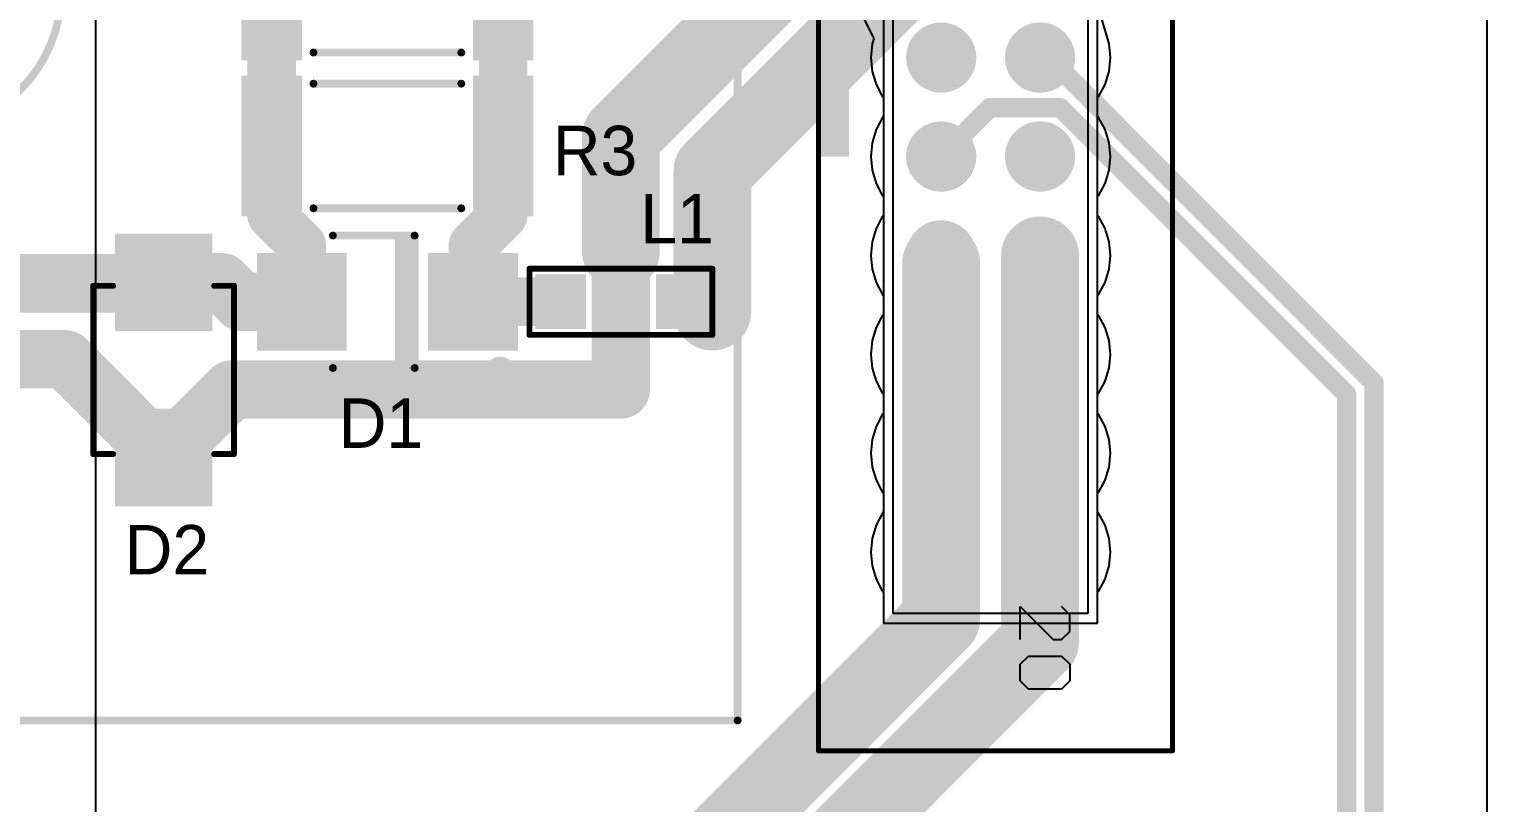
# Model space of a CAD drawing. Extents: x 87.4 to 186.9, y 112.3 to 203.8.
# Drawn here: x 149.3 to 186.75, y 156.64 to 176.5 of the extents above; entities that cross this region are included whole.
import ezdxf

# ---------------------------------------------------------------- set-up
doc = ezdxf.new("R2010")
doc.units = 0
doc.layers.get('0').update_dxf_attribs({"linetype": 'CONTINUOUS'})
for name, color, linetype in [('BOTTOMLAYER', 5, 'CONTINUOUS'), ('BOTTOMOVERLAY', 54, 'CONTINUOUS'), ('BOTTOMSOLDER', 6, 'CONTINUOUS'), ('TOPLAYER', 1, 'CONTINUOUS'), ('TOPOVERLAY', 2, 'CONTINUOUS'), ('TOPSOLDER', 216, 'CONTINUOUS')]:
    doc.layers.add(name, color=color, linetype=linetype)

# ---------------------------------------------------------------- blocks, each defined once
blk = doc.blocks.new('61202021621_105')
at = {"layer": 'BOTTOMLAYER', "const_width": 0.8}
for points in [[(-11.83, 1.27, 1), (-11.03, 1.27, 1)], [(-9.29, 1.27, 1), (-8.49, 1.27, 1)], [(-6.75, 1.27, 1), (-5.95, 1.27, 1)], [(-4.21, 1.27, 1), (-3.41, 1.27, 1)], [(-1.67, 1.27, 1), (-0.87, 1.27, 1)], [(0.87, 1.27, 1), (1.67, 1.27, 1)], [(3.41, 1.27, 1), (4.21, 1.27, 1)], [(5.95, 1.27, 1), (6.75, 1.27, 1)], [(8.49, 1.27, 1), (9.29, 1.27, 1)], [(11.03, 1.27, 1), (11.83, 1.27, 1)], [(-9.29, -1.27, 1), (-8.49, -1.27, 1)], [(-6.75, -1.27, 1), (-5.95, -1.27, 1)], [(-4.21, -1.27, 1), (-3.41, -1.27, 1)], [(-1.67, -1.27, 1), (-0.87, -1.27, 1)], [(0.87, -1.27, 1), (1.67, -1.27, 1)], [(3.41, -1.27, 1), (4.21, -1.27, 1)], [(5.95, -1.27, 1), (6.75, -1.27, 1)], [(8.49, -1.27, 1), (9.29, -1.27, 1)], [(11.03, -1.27, 1), (11.83, -1.27, 1)]]:
    blk.add_lwpolyline(points, format="xyb", close=True, dxfattribs=at)
at = {"layer": 'BOTTOMLAYER'}
blk.add_solid([(-12.23, -2.07), (-10.63, -2.07), (-12.23, -0.47), (-10.63, -0.47)], dxfattribs=at)
at = {"layer": 'BOTTOMSOLDER', "const_width": 0.902}
for points in [[(-11.881, 1.27, 1), (-10.979, 1.27, 1)], [(-9.341, 1.27, 1), (-8.439, 1.27, 1)], [(-6.801, 1.27, 1), (-5.899, 1.27, 1)], [(-4.261, 1.27, 1), (-3.359, 1.27, 1)], [(-1.721, 1.27, 1), (-0.819, 1.27, 1)], [(0.819, 1.27, 1), (1.721, 1.27, 1)], [(3.359, 1.27, 1), (4.261, 1.27, 1)], [(5.899, 1.27, 1), (6.801, 1.27, 1)], [(8.439, 1.27, 1), (9.341, 1.27, 1)], [(10.979, 1.27, 1), (11.881, 1.27, 1)], [(-9.341, -1.27, 1), (-8.439, -1.27, 1)], [(-6.801, -1.27, 1), (-5.899, -1.27, 1)], [(-4.261, -1.27, 1), (-3.359, -1.27, 1)], [(-1.721, -1.27, 1), (-0.819, -1.27, 1)], [(0.819, -1.27, 1), (1.721, -1.27, 1)], [(3.359, -1.27, 1), (4.261, -1.27, 1)], [(5.899, -1.27, 1), (6.801, -1.27, 1)], [(8.439, -1.27, 1), (9.341, -1.27, 1)], [(10.979, -1.27, 1), (11.881, -1.27, 1)]]:
    blk.add_lwpolyline(points, format="xyb", close=True, dxfattribs=at)
at = {"layer": 'BOTTOMSOLDER'}
blk.add_solid([(-12.332, -2.172), (-10.528, -2.172), (-12.332, -0.368), (-10.528, -0.368)], dxfattribs=at)
at = {"layer": 'TOPLAYER', "const_width": 0.8}
for points in [[(-11.83, 1.27, 1), (-11.03, 1.27, 1)], [(-9.29, 1.27, 1), (-8.49, 1.27, 1)], [(-6.75, 1.27, 1), (-5.95, 1.27, 1)], [(-4.21, 1.27, 1), (-3.41, 1.27, 1)], [(-1.67, 1.27, 1), (-0.87, 1.27, 1)], [(0.87, 1.27, 1), (1.67, 1.27, 1)], [(3.41, 1.27, 1), (4.21, 1.27, 1)], [(5.95, 1.27, 1), (6.75, 1.27, 1)], [(8.49, 1.27, 1), (9.29, 1.27, 1)], [(11.03, 1.27, 1), (11.83, 1.27, 1)], [(-9.29, -1.27, 1), (-8.49, -1.27, 1)], [(-6.75, -1.27, 1), (-5.95, -1.27, 1)], [(-4.21, -1.27, 1), (-3.41, -1.27, 1)], [(-1.67, -1.27, 1), (-0.87, -1.27, 1)], [(0.87, -1.27, 1), (1.67, -1.27, 1)], [(3.41, -1.27, 1), (4.21, -1.27, 1)], [(5.95, -1.27, 1), (6.75, -1.27, 1)], [(8.49, -1.27, 1), (9.29, -1.27, 1)], [(11.03, -1.27, 1), (11.83, -1.27, 1)]]:
    blk.add_lwpolyline(points, format="xyb", close=True, dxfattribs=at)
at = {"layer": 'TOPLAYER'}
blk.add_solid([(-12.23, -2.07), (-10.63, -2.07), (-12.23, -0.47), (-10.63, -0.47)], dxfattribs=at)
at = {"layer": 'TOPOVERLAY'}
for p, q in [((13.039, 2.032), (12.827, 1.82)), ((13.462, 2.032), (13.039, 2.032)), ((13.673, 1.82), (13.462, 2.032)), ((14.097, 1.82), (14.308, 2.032)), ((14.308, 2.032), (14.731, 2.032)), ((14.731, 2.032), (14.943, 1.82)), ((12.827, 0.762), (13.673, 1.608)), ((13.673, 1.608), (13.673, 1.82)), ((14.097, 0.974), (14.097, 1.82)), ((14.943, 1.82), (14.943, 0.974)), ((13.673, 0.762), (12.827, 0.762)), ((14.308, 0.762), (14.097, 0.974)), ((14.731, 0.762), (14.308, 0.762)), ((14.943, 0.974), (14.731, 0.762)), ((-12.742, -0.635), (-12.954, -0.847)), ((-12.742, -1.905), (-12.742, -0.635)), ((-12.954, -1.905), (-12.531, -1.905)), ((-12.531, -1.905), (-12.742, -1.905))]:
    blk.add_line(p, q, dxfattribs=at)
at = {"layer": 'TOPOVERLAY', "const_width": 0.127}
for points in [[(-16.53, -4.425), (-16.53, 4.675)], [(16.53, 4.675), (-16.53, 4.675)], [(-16.53, -4.425), (-16.53, 4.675)], [(16.53, 4.675), (-16.53, 4.675)], [(16.53, -4.425), (16.53, 4.675)], [(16.53, -4.425), (16.53, 4.675)], [(16.53, -4.425), (-16.53, -4.425)], [(16.53, -4.425), (-16.53, -4.425)]]:
    blk.add_lwpolyline(points, dxfattribs=at)
at = {"layer": 'TOPOVERLAY', "const_width": 0.0635}
for points in [[(-16.562, 4.675, 1), (-16.498, 4.675, 1)], [(-16.562, 4.675, 1), (-16.498, 4.675, 1)], [(-16.562, 4.675, 1), (-16.498, 4.675, 1)], [(-16.562, 4.675, 1), (-16.498, 4.675, 1)], [(16.498, 4.675, 1), (16.562, 4.675, 1)], [(16.498, 4.675, 1), (16.562, 4.675, 1)], [(16.498, 4.675, 1), (16.562, 4.675, 1)], [(16.498, 4.675, 1), (16.562, 4.675, 1)], [(-16.562, -4.425, 1), (-16.498, -4.425, 1)], [(-16.562, -4.425, 1), (-16.498, -4.425, 1)], [(-16.562, -4.425, 1), (-16.498, -4.425, 1)], [(-16.562, -4.425, 1), (-16.498, -4.425, 1)], [(16.498, -4.425, 1), (16.562, -4.425, 1)], [(16.498, -4.425, 1), (16.562, -4.425, 1)], [(16.498, -4.425, 1), (16.562, -4.425, 1)], [(16.498, -4.425, 1), (16.562, -4.425, 1)]]:
    blk.add_lwpolyline(points, format="xyb", close=True, dxfattribs=at)
at = {"layer": 'TOPOVERLAY'}
blk.add_solid([(-1.27, -4.425), (1.27, -4.425), (-1.27, -3.64), (1.27, -3.64)], dxfattribs=at)
at = {"layer": 'TOPSOLDER', "const_width": 0.902}
for points in [[(-11.881, 1.27, 1), (-10.979, 1.27, 1)], [(-9.341, 1.27, 1), (-8.439, 1.27, 1)], [(-6.801, 1.27, 1), (-5.899, 1.27, 1)], [(-4.261, 1.27, 1), (-3.359, 1.27, 1)], [(-1.721, 1.27, 1), (-0.819, 1.27, 1)], [(0.819, 1.27, 1), (1.721, 1.27, 1)], [(3.359, 1.27, 1), (4.261, 1.27, 1)], [(5.899, 1.27, 1), (6.801, 1.27, 1)], [(8.439, 1.27, 1), (9.341, 1.27, 1)], [(10.979, 1.27, 1), (11.881, 1.27, 1)], [(-9.341, -1.27, 1), (-8.439, -1.27, 1)], [(-6.801, -1.27, 1), (-5.899, -1.27, 1)], [(-4.261, -1.27, 1), (-3.359, -1.27, 1)], [(-1.721, -1.27, 1), (-0.819, -1.27, 1)], [(0.819, -1.27, 1), (1.721, -1.27, 1)], [(3.359, -1.27, 1), (4.261, -1.27, 1)], [(5.899, -1.27, 1), (6.801, -1.27, 1)], [(8.439, -1.27, 1), (9.341, -1.27, 1)], [(10.979, -1.27, 1), (11.881, -1.27, 1)]]:
    blk.add_lwpolyline(points, format="xyb", close=True, dxfattribs=at)
at = {"layer": 'TOPSOLDER'}
blk.add_solid([(-12.332, -2.172), (-10.528, -2.172), (-12.332, -0.368), (-10.528, -0.368)], dxfattribs=at)
blk = doc.blocks.new('RES_2512_112')
at = {"layer": 'TOPLAYER'}
for points in [[(-2.3, -1.7), (-2.3, 1.7), (-3.65, -1.7), (-3.65, 1.7)], [(3.65, -1.7), (3.65, 1.7), (2.3, -1.7), (2.3, 1.7)]]:
    blk.add_solid(points, dxfattribs=at)
at = {"layer": 'TOPOVERLAY', "const_width": 0.2}
for points in [[(1.9, 1.6), (-1.9, 1.6)], [(1.9, -1.6), (-1.9, -1.6)]]:
    blk.add_lwpolyline(points, dxfattribs=at)
at = {"layer": 'TOPOVERLAY', "const_width": 0.1}
for points in [[(-1.95, 1.6, 1), (-1.85, 1.6, 1)], [(1.85, 1.6, 1), (1.95, 1.6, 1)], [(-1.95, -1.6, 1), (-1.85, -1.6, 1)], [(1.85, -1.6, 1), (1.95, -1.6, 1)]]:
    blk.add_lwpolyline(points, format="xyb", close=True, dxfattribs=at)
at = {"layer": 'TOPSOLDER'}
for points in [[(-2.198, -1.802), (-2.198, 1.802), (-3.752, -1.802), (-3.752, 1.802)], [(3.752, -1.802), (3.752, 1.802), (2.198, -1.802), (2.198, 1.802)]]:
    blk.add_solid(points, dxfattribs=at)
blk = doc.blocks.new('RES_2512_113')
at = {"layer": 'TOPLAYER'}
for points in [[(-2.3, -1.7), (-2.3, 1.7), (-3.65, -1.7), (-3.65, 1.7)], [(3.65, -1.7), (3.65, 1.7), (2.3, -1.7), (2.3, 1.7)]]:
    blk.add_solid(points, dxfattribs=at)
at = {"layer": 'TOPOVERLAY', "const_width": 0.2}
for points in [[(1.9, 1.6), (-1.9, 1.6)], [(1.9, -1.6), (-1.9, -1.6)]]:
    blk.add_lwpolyline(points, dxfattribs=at)
at = {"layer": 'TOPOVERLAY', "const_width": 0.1}
for points in [[(-1.95, 1.6, 1), (-1.85, 1.6, 1)], [(1.85, 1.6, 1), (1.95, 1.6, 1)], [(-1.95, -1.6, 1), (-1.85, -1.6, 1)], [(1.85, -1.6, 1), (1.95, -1.6, 1)]]:
    blk.add_lwpolyline(points, format="xyb", close=True, dxfattribs=at)
at = {"layer": 'TOPSOLDER'}
for points in [[(-2.198, -1.802), (-2.198, 1.802), (-3.752, -1.802), (-3.752, 1.802)], [(3.752, -1.802), (3.752, 1.802), (2.198, -1.802), (2.198, 1.802)]]:
    blk.add_solid(points, dxfattribs=at)
blk = doc.blocks.new('SK_481_37_5_115')
at = {"layer": 'BOTTOMLAYER', "const_width": 1.6}
for points in [[(-15.8, 4, 1), (-14.2, 4, 1)], [(-0.8, 4, 1), (0.8, 4, 1)]]:
    blk.add_lwpolyline(points, format="xyb", close=True, dxfattribs=at)
at = {"layer": 'BOTTOMOVERLAY'}
for points, const_width in [([(-11.375, 4, 1), (-18.625, 4, 1)], 0.2), ([(3.625, 4, 1), (-3.625, 4, 1)], 0.2), ([(-18.675, 4, 1), (-18.575, 4, 1)], 0.1), ([(-11.425, 4, 1), (-11.325, 4, 1)], 0.1), ([(-3.675, 4, 1), (-3.575, 4, 1)], 0.1), ([(3.575, 4, 1), (3.675, 4, 1)], 0.1)]:
    blk.add_lwpolyline(points, format="xyb", close=True, dxfattribs=dict(at, const_width=const_width))
at = {"layer": 'BOTTOMSOLDER', "const_width": 1.702}
for points in [[(-15.851, 4, 1), (-14.149, 4, 1)], [(-0.851, 4, 1), (0.851, 4, 1)]]:
    blk.add_lwpolyline(points, format="xyb", close=True, dxfattribs=at)
at = {"layer": 'TOPLAYER', "const_width": 1.6}
for points in [[(-15.8, 4, 1), (-14.2, 4, 1)], [(-0.8, 4, 1), (0.8, 4, 1)]]:
    blk.add_lwpolyline(points, format="xyb", close=True, dxfattribs=at)
at = {"layer": 'TOPOVERLAY', "const_width": 0.2}
for points in [[(18.75, 25), (-18.75, 25)], [(-18.75, -5), (-18.75, 25)], [(18.75, -5), (18.75, 25)], [(18.75, -5), (-18.75, -5)]]:
    blk.add_lwpolyline(points, dxfattribs=at)
at = {"layer": 'TOPOVERLAY', "const_width": 0.1}
for points in [[(-18.8, 25, 1), (-18.7, 25, 1)], [(-18.8, 25, 1), (-18.7, 25, 1)], [(18.7, 25, 1), (18.8, 25, 1)], [(18.7, 25, 1), (18.8, 25, 1)], [(-18.8, -5, 1), (-18.7, -5, 1)], [(-18.8, -5, 1), (-18.7, -5, 1)], [(18.7, -5, 1), (18.8, -5, 1)], [(18.7, -5, 1), (18.8, -5, 1)]]:
    blk.add_lwpolyline(points, format="xyb", close=True, dxfattribs=at)
at = {"layer": 'TOPSOLDER', "const_width": 1.702}
for points in [[(-15.851, 4, 1), (-14.149, 4, 1)], [(-0.851, 4, 1), (0.851, 4, 1)]]:
    blk.add_lwpolyline(points, format="xyb", close=True, dxfattribs=at)
blk = doc.blocks.new('DO_214AA_B_____________123')
at = {"layer": 'TOPLAYER'}
for points in [[(-3.4, -1.15), (-1.1, -1.15), (-3.4, 1.15), (-1.1, 1.15)], [(1.1, -1.15), (3.4, -1.15), (1.1, 1.15), (3.4, 1.15)]]:
    blk.add_solid(points, dxfattribs=at)
at = {"layer": 'TOPOVERLAY', "const_width": 0.152}
for points in [[(2.16, 1.81), (-2.16, 1.81)], [(-2.16, 1.3), (-2.16, 1.81)], [(2.16, 1.3), (2.16, 1.81)], [(-2.16, -1.81), (-2.16, -1.3)], [(2.16, -1.81), (2.16, -1.3)], [(2.16, -1.81), (-2.16, -1.81)]]:
    blk.add_lwpolyline(points, dxfattribs=at)
at = {"layer": 'TOPOVERLAY', "const_width": 0.0762}
for points in [[(-2.198, 1.81, 1), (-2.122, 1.81, 1)], [(-2.198, 1.81, 1), (-2.122, 1.81, 1)], [(2.122, 1.81, 1), (2.198, 1.81, 1)], [(2.122, 1.81, 1), (2.198, 1.81, 1)], [(-2.198, 1.3, 1), (-2.122, 1.3, 1)], [(2.122, 1.3, 1), (2.198, 1.3, 1)], [(-2.198, -1.3, 1), (-2.122, -1.3, 1)], [(2.122, -1.3, 1), (2.198, -1.3, 1)], [(-2.198, -1.81, 1), (-2.122, -1.81, 1)], [(-2.198, -1.81, 1), (-2.122, -1.81, 1)], [(2.122, -1.81, 1), (2.198, -1.81, 1)], [(2.122, -1.81, 1), (2.198, -1.81, 1)]]:
    blk.add_lwpolyline(points, format="xyb", close=True, dxfattribs=at)
at = {"layer": 'TOPSOLDER'}
for points in [[(-3.502, -1.252), (-0.998, -1.252), (-3.502, 1.252), (-0.998, 1.252)], [(0.998, -1.252), (3.502, -1.252), (0.998, 1.252), (3.502, 1.252)]]:
    blk.add_solid(points, dxfattribs=at)
blk = doc.blocks.new('DO_214AA__SMB_J_BEND__UNI2')
at = {"layer": 'TOPLAYER'}
for points in [[(-1.15, -1.15), (-1.15, 1.15), (-3.25, -1.15), (-3.25, 1.15)], [(3.25, -1.15), (3.25, 1.15), (1.15, -1.15), (1.15, 1.15)]]:
    blk.add_solid(points, dxfattribs=at)
at = {"layer": 'TOPOVERLAY'}
for points, const_width in [([(-2.759, 1.8, 1), (-3.041, 1.8, 1)], 0.5), ([(-3.166, 1.8, 1), (-2.916, 1.8, 1)], 0.25), ([(-2.884, 1.8, 1), (-2.634, 1.8, 1)], 0.25), ([(-0.75, 1.7, 1), (-0.65, 1.7, 1)], 0.1), ([(-0.75, 1.7, 1), (-0.65, 1.7, 1)], 0.1), ([(1.35, 1.7, 1), (1.45, 1.7, 1)], 0.1), ([(-0.75, -1.7, 1), (-0.65, -1.7, 1)], 0.1), ([(-0.75, -1.7, 1), (-0.65, -1.7, 1)], 0.1), ([(1.35, -1.7, 1), (1.45, -1.7, 1)], 0.1)]:
    blk.add_lwpolyline(points, format="xyb", close=True, dxfattribs=dict(at, const_width=const_width))
at = {"layer": 'TOPOVERLAY', "const_width": 0.2}
for points in [[(-0.7, 1.7), (-0.7, -1.7)], [(1.4, 1.7), (-0.7, 1.7)], [(1.4, -1.7), (-0.7, -1.7)]]:
    blk.add_lwpolyline(points, dxfattribs=at)
at = {"layer": 'TOPOVERLAY'}
blk.add_solid([(-0.75, -1.7), (-0.2, -1.7), (-0.75, 1.7), (-0.2, 1.7)], dxfattribs=at)
at = {"layer": 'TOPSOLDER'}
for points in [[(-1.048, -1.252), (-1.048, 1.252), (-3.352, -1.252), (-3.352, 1.252)], [(3.352, -1.252), (3.352, 1.252), (1.048, -1.252), (1.048, 1.252)]]:
    blk.add_solid(points, dxfattribs=at)
blk = doc.blocks.new('WE_CBF_1206_H____S_____128')
at = {"layer": 'TOPLAYER'}
for points in [[(-2.1, -0.6), (-1, -0.6), (-2.1, 0.6), (-1, 0.6)], [(1, -0.6), (2.1, -0.6), (1, 0.6), (2.1, 0.6)]]:
    blk.add_solid(points, dxfattribs=at)
at = {"layer": 'TOPOVERLAY', "const_width": 0.15}
for points in [[(2.35, 0.85), (-2.35, 0.85)], [(-2.35, 0.85), (-2.35, -0.85)], [(2.35, 0.85), (2.35, -0.85)], [(2.35, -0.85), (-2.35, -0.85)]]:
    blk.add_lwpolyline(points, dxfattribs=at)
at = {"layer": 'TOPOVERLAY', "const_width": 0.075}
for points in [[(-2.388, 0.85, 1), (-2.312, 0.85, 1)], [(-2.388, 0.85, 1), (-2.312, 0.85, 1)], [(2.312, 0.85, 1), (2.388, 0.85, 1)], [(2.312, 0.85, 1), (2.388, 0.85, 1)], [(-2.388, -0.85, 1), (-2.312, -0.85, 1)], [(-2.388, -0.85, 1), (-2.312, -0.85, 1)], [(2.312, -0.85, 1), (2.388, -0.85, 1)], [(2.312, -0.85, 1), (2.388, -0.85, 1)]]:
    blk.add_lwpolyline(points, format="xyb", close=True, dxfattribs=at)
at = {"layer": 'TOPSOLDER'}
for points in [[(-2.202, -0.702), (-0.898, -0.702), (-2.202, 0.702), (-0.898, 0.702)], [(0.898, -0.702), (2.202, -0.702), (0.898, 0.702), (2.202, 0.702)]]:
    blk.add_solid(points, dxfattribs=at)

msp = doc.modelspace()

# ---------------------------------------------------------------- linework, layer by layer
at = {"layer": 'BOTTOMLAYER'}
for p, q in [((186.75, 201.75), (186.75, 140.718)), ((176.75, 161.25), (176.75, 187.5)), ((176.5, 187.25), (176.5, 161.5)), ((171.25, 177.25), (171.25, 161.25)), ((171.5, 161.5), (171.5, 177.5)), ((170.698, 176.863), (170.995, 176.25)), ((177.008, 176.242), (176.75, 177.135)), ((170.956, 176.123), (170.921, 175.77)), ((170.995, 176.25), (170.956, 176.123)), ((177.044, 176.123), (177.008, 176.242)), ((177.079, 175.77), (177.044, 176.123)), ((170.921, 175.77), (170.956, 175.417)), ((177.044, 175.417), (177.079, 175.77)), ((170.956, 175.417), (171.059, 175.078)), ((176.941, 175.078), (177.044, 175.417)), ((171.059, 175.078), (171.226, 174.765)), ((176.774, 174.765), (176.941, 175.078)), ((171.226, 174.765), (171.25, 174.736)), ((171.25, 174.736), (171.25, 174.264)), ((176.75, 174.736), (176.774, 174.765)), ((176.75, 174.264), (176.75, 174.736)), ((171.226, 174.235), (171.059, 173.922)), ((171.25, 174.264), (171.226, 174.235)), ((176.774, 174.235), (176.75, 174.264)), ((176.941, 173.922), (176.774, 174.235)), ((171.059, 173.922), (170.956, 173.583)), ((177.044, 173.583), (176.941, 173.922)), ((170.956, 173.583), (170.921, 173.23)), ((177.079, 173.23), (177.044, 173.583)), ((170.921, 173.23), (170.956, 172.877)), ((177.044, 172.877), (177.079, 173.23)), ((170.956, 172.877), (171.059, 172.538)), ((176.941, 172.538), (177.044, 172.877)), ((171.059, 172.538), (171.226, 172.225)), ((176.774, 172.225), (176.941, 172.538)), ((171.226, 172.225), (171.25, 172.196)), ((171.25, 172.196), (171.25, 171.724)), ((176.75, 172.196), (176.774, 172.225)), ((176.75, 171.724), (176.75, 172.196)), ((171.226, 171.695), (171.059, 171.382)), ((171.25, 171.724), (171.226, 171.695)), ((176.774, 171.695), (176.75, 171.724)), ((176.941, 171.382), (176.774, 171.695)), ((171.059, 171.382), (170.956, 171.043)), ((177.044, 171.043), (176.941, 171.382)), ((170.956, 171.043), (170.921, 170.69)), ((177.079, 170.69), (177.044, 171.043)), ((170.921, 170.69), (170.956, 170.337)), ((177.044, 170.337), (177.079, 170.69)), ((170.956, 170.337), (171.059, 169.998)), ((176.941, 169.998), (177.044, 170.337)), ((171.059, 169.998), (171.226, 169.685)), ((171.226, 169.685), (171.25, 169.656)), ((176.75, 169.656), (176.774, 169.685)), ((176.774, 169.685), (176.941, 169.998)), ((171.25, 169.656), (171.25, 169.184)), ((176.75, 169.184), (176.75, 169.656)), ((171.226, 169.155), (171.059, 168.842)), ((171.25, 169.184), (171.226, 169.155)), ((176.774, 169.155), (176.75, 169.184)), ((176.941, 168.842), (176.774, 169.155)), ((171.059, 168.842), (170.956, 168.503)), ((177.044, 168.503), (176.941, 168.842)), ((170.956, 168.503), (170.921, 168.15)), ((177.079, 168.15), (177.044, 168.503)), ((170.921, 168.15), (170.956, 167.797)), ((170.956, 167.797), (171.059, 167.458)), ((176.941, 167.458), (177.044, 167.797)), ((177.044, 167.797), (177.079, 168.15)), ((171.059, 167.458), (171.226, 167.145)), ((176.774, 167.145), (176.941, 167.458)), ((171.226, 167.145), (171.25, 167.116)), ((171.25, 167.116), (171.25, 166.644)), ((176.75, 167.116), (176.774, 167.145)), ((176.75, 166.644), (176.75, 167.116)), ((171.059, 166.302), (170.956, 165.963)), ((171.226, 166.615), (171.059, 166.302)), ((171.25, 166.644), (171.226, 166.615)), ((176.774, 166.615), (176.75, 166.644)), ((176.941, 166.302), (176.774, 166.615)), ((177.044, 165.963), (176.941, 166.302)), ((170.956, 165.963), (170.921, 165.61)), ((177.079, 165.61), (177.044, 165.963)), ((170.921, 165.61), (170.956, 165.257)), ((177.044, 165.257), (177.079, 165.61)), ((170.956, 165.257), (171.059, 164.918)), ((176.941, 164.918), (177.044, 165.257)), ((171.059, 164.918), (171.226, 164.605)), ((176.774, 164.605), (176.941, 164.918)), ((171.226, 164.605), (171.25, 164.576)), ((171.25, 164.576), (171.25, 164.104)), ((176.75, 164.576), (176.774, 164.605)), ((176.75, 164.104), (176.75, 164.576)), ((171.226, 164.075), (171.059, 163.762)), ((171.25, 164.104), (171.226, 164.075)), ((176.774, 164.075), (176.75, 164.104)), ((176.941, 163.762), (176.774, 164.075)), ((171.059, 163.762), (170.956, 163.423)), ((177.044, 163.423), (176.941, 163.762)), ((170.956, 163.423), (170.921, 163.07)), ((177.079, 163.07), (177.044, 163.423)), ((170.921, 163.07), (170.956, 162.717)), ((177.044, 162.717), (177.079, 163.07)), ((170.956, 162.717), (171.059, 162.378)), ((176.941, 162.378), (177.044, 162.717)), ((171.059, 162.378), (171.226, 162.065)), ((176.774, 162.065), (176.941, 162.378)), ((171.226, 162.065), (171.25, 162.036)), ((171.25, 162.036), (171.25, 161.25)), ((176.75, 162.036), (176.774, 162.065)), ((176.75, 161.25), (176.75, 162.036)), ((176.5, 161.5), (171.5, 161.5)), ((171.25, 161.25), (176.75, 161.25)), ((171.25, 161.25), (176.75, 161.25))]:
    msp.add_line(p, q, dxfattribs=at)
at = {"layer": 'TOPLAYER'}
for points, const_width in [([(164.5, 173.75), (170.5, 179.75)], 2), ([(166.85, 172.85), (172.73, 178.73)], 2), ([(155.525, 173.5), (155.525, 177.5)], 1.25), ([(161.475, 173.5), (161.475, 177.5)], 1.25), ([(175.27, 175.77), (175.497, 175.77)], 0.5), ([(175.497, 175.77), (183.85, 167.417)], 0.5), ([(164.5, 170.802), (164.5, 173.75)], 2), ([(172.73, 173.23), (173.983, 174.483)], 0.5), ([(173.983, 174.483), (175.789, 174.483)], 0.5), ([(175.789, 174.483), (183.147, 167.125)], 0.5), ([(155.525, 171.725), (155.525, 173.5)], 1.25), ([(161.475, 171.725), (161.475, 173.5)], 1.25), ([(166.85, 169.25), (166.85, 172.85)], 2), ([(155.525, 171.725), (156.3, 170.95)], 1.25), ([(160.7, 170.95), (161.475, 171.725)], 1.25), ([(156.3, 169.5), (156.3, 170.95)], 1.25), ([(160.7, 169.5), (160.7, 170.95)], 1.25), ([(164.5, 167.25), (164.5, 170.802)], 1.5), ([(175.27, 168.15), (175.27, 170.69)], 2), ([(172.73, 168.15), (172.73, 170.5)], 2), ([(144.225, 169.975), (152.725, 169.975)], 1.5), ([(152.75, 170), (154.25, 170)], 1.5), ([(154.25, 170), (154.75, 169.5)], 1.5), ([(154.75, 169.5), (156.3, 169.5)], 1.5), ([(156.3, 169.5), (156.3, 169.5)], 1.25), ([(160.7, 169.5), (162.875, 169.5)], 1.25), ([(160.7, 169.5), (160.7, 169.5)], 1.25), ([(172.73, 165.61), (172.73, 168.15)], 2), ([(175.27, 165.61), (175.27, 168.15)], 2), ([(144.225, 168.025), (150.225, 168.025)], 1.5), ([(150.225, 168.025), (152.75, 165.5)], 1.5), ([(152.75, 165.5), (154.5, 167.25)], 1.5), ([(154.5, 167.25), (164.5, 167.25)], 1.5), ([(183.85, 139.25), (183.85, 167.417)], 0.5), ([(183.147, 140.955), (183.147, 167.125)], 0.5), ([(172.73, 163.07), (172.73, 165.61)], 2), ([(175.27, 163.07), (175.27, 165.61)], 2), ([(172.73, 161.346), (172.73, 163.07)], 2), ([(175.27, 160.77), (175.27, 163.07)], 2), ([(164.5, 153.116), (172.73, 161.346)], 2), ([(166.703, 152.203), (175.27, 160.77)], 2)]:
    msp.add_lwpolyline(points, dxfattribs=dict(at, const_width=const_width))
for points, const_width in [([(175.145, 175.77, 1), (175.395, 175.77, 1)], 0.25), ([(175.372, 175.77, 1), (175.622, 175.77, 1)], 0.25), ([(175.372, 175.77, 1), (175.622, 175.77, 1)], 0.25), ([(164, 173.75, 1), (165, 173.75, 1)], 1), ([(164, 173.75, 1), (165, 173.75, 1)], 1), ([(173.858, 174.483, 1), (174.108, 174.483, 1)], 0.25), ([(173.858, 174.483, 1), (174.108, 174.483, 1)], 0.25), ([(175.664, 174.483, 1), (175.914, 174.483, 1)], 0.25), ([(175.664, 174.483, 1), (175.914, 174.483, 1)], 0.25), ([(155.212, 173.5, 1), (155.837, 173.5, 1)], 0.625), ([(155.212, 173.5, 1), (155.837, 173.5, 1)], 0.625), ([(161.162, 173.5, 1), (161.787, 173.5, 1)], 0.625), ([(161.162, 173.5, 1), (161.787, 173.5, 1)], 0.625), ([(166.35, 172.85, 1), (167.35, 172.85, 1)], 1), ([(166.35, 172.85, 1), (167.35, 172.85, 1)], 1), ([(172.605, 173.23, 1), (172.855, 173.23, 1)], 0.25), ([(155.212, 171.725, 1), (155.837, 171.725, 1)], 0.625), ([(155.212, 171.725, 1), (155.837, 171.725, 1)], 0.625), ([(161.162, 171.725, 1), (161.787, 171.725, 1)], 0.625), ([(161.162, 171.725, 1), (161.787, 171.725, 1)], 0.625), ([(155.988, 170.95, 1), (156.612, 170.95, 1)], 0.625), ([(155.988, 170.95, 1), (156.612, 170.95, 1)], 0.625), ([(160.388, 170.95, 1), (161.012, 170.95, 1)], 0.625), ([(160.388, 170.95, 1), (161.012, 170.95, 1)], 0.625), ([(164, 170.802, 1), (165, 170.802, 1)], 1), ([(164.125, 170.802, 1), (164.875, 170.802, 1)], 0.75), ([(174.77, 170.69, 1), (175.77, 170.69, 1)], 1), ([(172.23, 170.5, 1), (173.23, 170.5, 1)], 1), ([(152.35, 169.975, 1), (153.1, 169.975, 1)], 0.75), ([(152.375, 170, 1), (153.125, 170, 1)], 0.75), ([(153.875, 170, 1), (154.625, 170, 1)], 0.75), ([(153.875, 170, 1), (154.625, 170, 1)], 0.75), ([(154.375, 169.5, 1), (155.125, 169.5, 1)], 0.75), ([(154.375, 169.5, 1), (155.125, 169.5, 1)], 0.75), ([(155.925, 169.5, 1), (156.675, 169.5, 1)], 0.75), ([(155.988, 169.5, 1), (156.612, 169.5, 1)], 0.625), ([(155.988, 169.5, 1), (156.612, 169.5, 1)], 0.625), ([(155.988, 169.5, 1), (156.612, 169.5, 1)], 0.625), ([(160.388, 169.5, 1), (161.012, 169.5, 1)], 0.625), ([(160.388, 169.5, 1), (161.012, 169.5, 1)], 0.625), ([(160.388, 169.5, 1), (161.012, 169.5, 1)], 0.625), ([(160.388, 169.5, 1), (161.012, 169.5, 1)], 0.625), ([(162.563, 169.5, 1), (163.188, 169.5, 1)], 0.625), ([(166.35, 169.25, 1), (167.35, 169.25, 1)], 1), ([(172.23, 168.15, 1), (173.23, 168.15, 1)], 1), ([(172.23, 168.15, 1), (173.23, 168.15, 1)], 1), ([(174.77, 168.15, 1), (175.77, 168.15, 1)], 1), ([(174.77, 168.15, 1), (175.77, 168.15, 1)], 1), ([(149.85, 168.025, 1), (150.6, 168.025, 1)], 0.75), ([(149.85, 168.025, 1), (150.6, 168.025, 1)], 0.75), ([(154.125, 167.25, 1), (154.875, 167.25, 1)], 0.75), ([(154.125, 167.25, 1), (154.875, 167.25, 1)], 0.75), ([(164.125, 167.25, 1), (164.875, 167.25, 1)], 0.75), ([(164.125, 167.25, 1), (164.875, 167.25, 1)], 0.75), ([(183.725, 167.417, 1), (183.975, 167.417, 1)], 0.25), ([(183.725, 167.417, 1), (183.975, 167.417, 1)], 0.25), ([(183.022, 167.125, 1), (183.272, 167.125, 1)], 0.25), ([(183.022, 167.125, 1), (183.272, 167.125, 1)], 0.25), ([(172.23, 165.61, 1), (173.23, 165.61, 1)], 1), ([(172.23, 165.61, 1), (173.23, 165.61, 1)], 1), ([(174.77, 165.61, 1), (175.77, 165.61, 1)], 1), ([(174.77, 165.61, 1), (175.77, 165.61, 1)], 1), ([(152.375, 165.5, 1), (153.125, 165.5, 1)], 0.75), ([(152.375, 165.5, 1), (153.125, 165.5, 1)], 0.75), ([(172.23, 163.07, 1), (173.23, 163.07, 1)], 1), ([(172.23, 163.07, 1), (173.23, 163.07, 1)], 1), ([(174.77, 163.07, 1), (175.77, 163.07, 1)], 1), ([(174.77, 163.07, 1), (175.77, 163.07, 1)], 1), ([(172.23, 161.346, 1), (173.23, 161.346, 1)], 1), ([(172.23, 161.346, 1), (173.23, 161.346, 1)], 1), ([(174.77, 160.77, 1), (175.77, 160.77, 1)], 1), ([(174.77, 160.77, 1), (175.77, 160.77, 1)], 1)]:
    msp.add_lwpolyline(points, format="xyb", close=True, dxfattribs=dict(at, const_width=const_width))
at = {"layer": 'TOPOVERLAY'}
msp.add_line((151, 200), (151, 115), dxfattribs=at)

# ---------------------------------------------------------------- block references
for name, p, rotation in [('SK_481_37_5_115', (142.5, 177.5), 270), ('61202021621_105', (174, 174.5), 270), ('RES_2512_112', (158.5, 177.5), 180), ('RES_2512_113', (158.5, 173.5), 180), ('DO_214AA_B_____________123', (152.75, 167.75), 270), ('DO_214AA__SMB_J_BEND__UNI2', (158.5, 169.5), 180), ('WE_CBF_1206_H____S_____128', (164.5, 169.5), 180)]:
    msp.add_blockref(name, p, dxfattribs=dict(rotation=rotation))

# ---------------------------------------------------------------- texts
for s, p in [('R3', (162.75, 172.75)), ('L1', (165, 171)), ('D1', (157.25, 165.75)), ('D2', (151.75, 162.5))]:
    msp.add_text(s, height=1.27, dxfattribs=at).set_placement(p)

doc.saveas('drawing.dxf')
